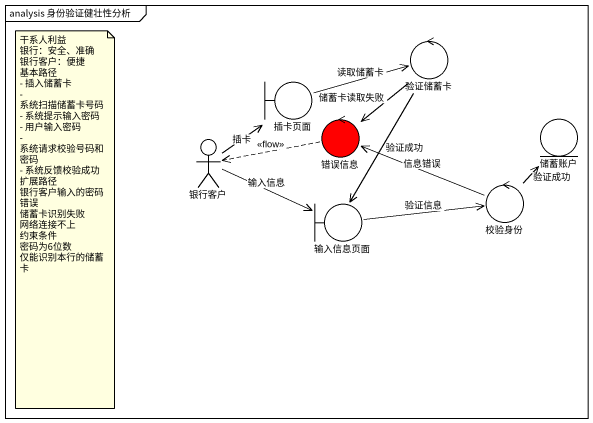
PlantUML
@startuml
mainframe analysis 身份验证健壮性分析
control 验证储蓄卡
boundary 插卡页面
control 错误信息 #FF0000
entity 储蓄账户
actor 银行客户
control 校验身份
boundary 输入信息页面
验证储蓄卡 --> 错误信息 : 储蓄卡读取失败
验证储蓄卡 --> 输入信息页面 : 验证成功
插卡页面 -right-> 验证储蓄卡 : 读取储蓄卡
错误信息 .left.> 银行客户 : <<flow>>
银行客户 -up-> 插卡页面 : 插卡
银行客户 -right-> 输入信息页面 : 输入信息
校验身份 -left-> 错误信息 : 信息错误
校验身份 -up-> 储蓄账户 : 验证成功
输入信息页面 -right-> 校验身份 : 验证信息
note as N1
  干系人利益
  银行：安全、准确
  银行客户：便捷
  基本路径
  - 插入储蓄卡
  - 系统扫描储蓄卡号码
  - 系统提示输入密码
  - 用户输入密码
  - 系统请求校验号码和密码
  - 系统反馈校验成功
  扩展路径
  银行客户输入的密码错误
  储蓄卡识别失败
  网络连接不上
  约束条件
  密码为6位数
  仅能识别本行的储蓄卡
end note
@enduml
